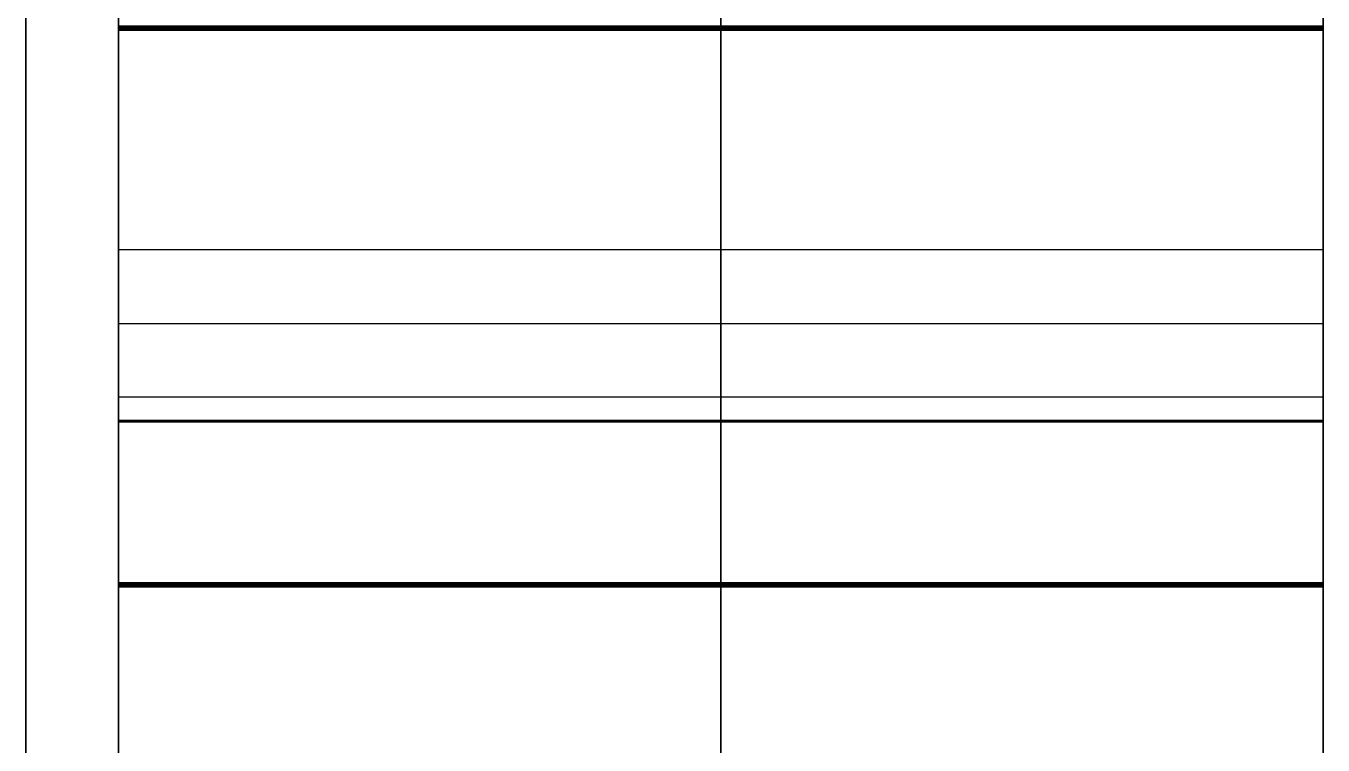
# Model space of a CAD drawing. Header units: millimetres. Extents: x -85 to 1059, y -155 to 155.
# Drawn here: x 1000 to 1007, y -42.55 to -38.67 of the extents above; entities that cross this region are included whole.
import ezdxf

# ---------------------------------------------------------------- set-up
doc = ezdxf.new("R2010")
doc.units = ezdxf.units.MM
doc.header["$MEASUREMENT"] = 0
doc.layers.add('Default', color=7, linetype='Continuous', true_color=0x000000)

msp = doc.modelspace()

# ---------------------------------------------------------------- linework, layer by layer
at = {"layer": 'Default'}
for points, knots in [([(1000, 0, -154), (1000, -154, -154), (1000, -154), (1000, -154, 154), (1000, 0, 154), (1000, 154, 154), (1000, 154), (1000, 154, -154), (1000, 0, -154)], [0, 0, 0, 241.902634, 241.902634, 483.805269, 483.805269, 725.707903, 725.707903, 967.610537, 967.610537, 967.610537]), ([(1000, 0, -150), (1000, -150, -150), (1000, -150), (1000, -150, 150), (1000, 0, 150), (1000, 150, 150), (1000, 150), (1000, 150, -150), (1000, 0, -150)], [0, 0, 0, 235.619449, 235.619449, 471.238898, 471.238898, 706.858347, 706.858347, 942.477796, 942.477796, 942.477796])]:
    msp.add_rational_spline(points, [1, 0.707106781187, 1, 0.707106781187, 1, 0.707106781187, 1, 0.707106781187, 1], degree=2, knots=knots, dxfattribs=at)
for points, degree, knots in [([(1000.5, 0.0018, 150.0005), (1000.5, 82.8446, 150.0005), (1000.5, 150.0018, 82.8432), (1000.5, 150.0018, 0.0004), (1000.5, 150.0018, -82.8427), (1000.5, 82.8446, -150), (1000.5, 0.0018, -150), (1000.5, -82.8411, -150), (1000.5, -149.9983, -82.8427), (1000.5, -149.9983, 0.0004), (1000.5, -149.9983, 82.8432), (1000.5, -82.8411, 150.0005), (1000.5, 0.0018, 150.0005)], 3, [-5, -5, -5, -5, -4, -4, -4, -3, -3, -3, -2, -2, -2, -1, -1, -1, -1]), ([(1000.5, 0.3488, 139.7504), (1000.5, -76.9709, 139.7504), (1000.5, -139.6511, 77.0702), (1000.5, -139.6511, -0.2498), (1000.5, -139.6511, -77.5699), (1000.5, -76.9709, -140.2497), (1000.5, 0.3488, -140.2497), (1000.5, 77.6689, -140.2497), (1000.5, 140.349, -77.5699), (1000.5, 140.349, -0.2498), (1000.5, 140.349, 77.0702), (1000.5, 77.6689, 139.7504), (1000.5, 0.3488, 139.7504)], 3, [20636, 20636, 20636, 20636, 20637, 20637, 20637, 20638, 20638, 20638, 20639, 20639, 20639, 20640, 20640, 20640, 20640]), ([(1007, 0.3488, 139.7504), (1007, -76.9709, 139.7504), (1007, -139.6511, 77.0702), (1007, -139.6511, -0.2498), (1007, -139.6511, -77.5699), (1007, -76.9709, -140.2497), (1007, 0.3488, -140.2497), (1007, 77.6689, -140.2497), (1007, 140.349, -77.5699), (1007, 140.349, -0.2498), (1007, 140.349, 77.0702), (1007, 77.6689, 139.7504), (1007, 0.3488, 139.7504)], 3, [20636, 20636, 20636, 20636, 20637, 20637, 20637, 20638, 20638, 20638, 20639, 20639, 20639, 20640, 20640, 20640, 20640]), ([(1000.5, 0.0018, 140.0004), (1000.5, -77.318, 140.0004), (1000.5, -139.9981, 77.3202), (1000.5, -139.9981, 0.0002), (1000.5, -139.9981, -77.3199), (1000.5, -77.318, -139.9997), (1000.5, 0.0018, -139.9997), (1000.5, 77.3215, -139.9997), (1000.5, 140.002, -77.3199), (1000.5, 140.002, 0.0002), (1000.5, 140.002, 77.3202), (1000.5, 77.3215, 140.0004), (1000.5, 0.0018, 140.0004)], 3, [-1, -1, -1, -1, 0, 0, 0, 1, 1, 1, 2, 2, 2, 3, 3, 3, 3]), ([(1003.75, 0.0018, 140.0004), (1003.75, -77.318, 140.0004), (1003.75, -139.9981, 77.3202), (1003.75, -139.9981, 0.0002), (1003.75, -139.9981, -77.3199), (1003.75, -77.318, -139.9997), (1003.75, 0.0018, -139.9997), (1003.75, 77.3215, -139.9997), (1003.75, 140.002, -77.3199), (1003.75, 140.002, 0.0002), (1003.75, 140.002, 77.3202), (1003.75, 77.3215, 140.0004), (1003.75, 0.0018, 140.0004)], 3, [-1, -1, -1, -1, 0, 0, 0, 1, 1, 1, 2, 2, 2, 3, 3, 3, 3]), ([(1007, 0.0018, 140.0004), (1007, -77.318, 140.0004), (1007, -139.9981, 77.3202), (1007, -139.9981, 0.0002), (1007, -139.9981, -77.3199), (1007, -77.318, -139.9997), (1007, 0.0018, -139.9997), (1007, 77.3215, -139.9997), (1007, 140.002, -77.3199), (1007, 140.002, 0.0002), (1007, 140.002, 77.3202), (1007, 77.3215, 140.0004), (1007, 0.0018, 140.0004)], 3, [-1, -1, -1, -1, 0, 0, 0, 1, 1, 1, 2, 2, 2, 3, 3, 3, 3]), ([(1007, 124.0322, 15.6482), (1007, 116.3332, 77.2989), (1007, 63.7379, 125.0004), (1007, 0.0019, 125.0004), (1007, -17.5054, 125.0004), (1007, -34.1724, 121.4011), (1007, -49.2988, 114.9022)], 3, [595.378082, 595.378082, 595.378082, 595.378082, 596.378082, 596.378082, 596.378082, 597.378082, 597.378082, 597.378082, 597.378082]), ([(1007, -49.627, -114.76), (1007, -34.4135, -121.3481), (1007, -17.6322, -124.9994), (1007, 0.0018, -124.9994), (1007, 63.676, -124.9994), (1007, 116.2304, -77.3892), (1007, 124.0095, -15.8252)], 3, [1200.555169, 1200.555169, 1200.555169, 1200.555169, 1201.555169, 1201.555169, 1201.555169, 1202.555169, 1202.555169, 1202.555169, 1202.555169]), ([(1000.5, -38.6864, -148.1531), (1000.5, -38.6881, -148.1554), (1000.5, -38.6899, -148.1577), (1000.5, -38.6917, -148.16), (1000.5, -38.6934, -148.1623)], 2, [11232, 11232, 11232, 11233, 11233, 11234, 11234, 11234]), ([(1000.5, -38.6934, -148.1623), (1000.5, -38.7153, -148.1967), (1000.5, -38.7372, -148.2311), (1000.5, -38.7629, -148.2715), (1000.5, -38.7887, -148.3119), (1000.5, -38.815, -148.3524), (1000.5, -38.8413, -148.393), (1000.5, -38.8675, -148.4338), (1000.5, -38.8938, -148.4745), (1000.5, -38.9204, -148.5154), (1000.5, -38.9471, -148.5563), (1000.5, -38.9739, -148.5974), (1000.5, -39.0007, -148.6385), (1000.5, -39.0279, -148.6798), (1000.5, -39.055, -148.7211), (1000.5, -39.0826, -148.7627), (1000.5, -39.1101, -148.8043), (1000.5, -39.1376, -148.8461), (1000.5, -39.1651, -148.888), (1000.5, -39.193, -148.9298), (1000.5, -39.2208, -148.9716), (1000.5, -39.2489, -149.0139), (1000.5, -39.2769, -149.0562), (1000.5, -39.3053, -149.0984), (1000.5, -39.3337, -149.1405), (1000.5, -39.3625, -149.1831), (1000.5, -39.3912, -149.2256), (1000.5, -39.4202, -149.2682), (1000.5, -39.4491, -149.3109), (1000.5, -39.4782, -149.3538), (1000.5, -39.5073, -149.3967), (1000.5, -39.5368, -149.44), (1000.5, -39.5662, -149.4834), (1000.5, -39.5958, -149.5267), (1000.5, -39.6255, -149.5699), (1000.5, -39.6553, -149.6133), (1000.5, -39.6851, -149.6567), (1000.5, -39.7153, -149.7004), (1000.5, -39.7454, -149.7441), (1000.5, -39.7759, -149.7879), (1000.5, -39.8065, -149.8316), (1000.5, -39.8371, -149.8757), (1000.5, -39.8678, -149.9198), (1000.5, -39.8731, -149.9274), (1000.5, -39.8784, -149.935)], 2, [11234, 11234, 11234, 11235, 11235, 11236, 11236, 11237, 11237, 11238, 11238, 11239, 11239, 11240, 11240, 11241, 11241, 11242, 11242, 11243, 11243, 11244, 11244, 11245, 11245, 11246, 11246, 11247, 11247, 11248, 11248, 11249, 11249, 11250, 11250, 11251, 11251, 11252, 11252, 11253, 11253, 11254, 11254, 11255, 11255, 11256, 11256, 11256]), ([(1000.5, -39.8784, 149.4354), (1000.5, -39.8731, 149.4278), (1000.5, -39.8678, 149.4202), (1000.5, -39.8371, 149.3761), (1000.5, -39.8065, 149.332), (1000.5, -39.7759, 149.2881), (1000.5, -39.7454, 149.2442), (1000.5, -39.7153, 149.2005), (1000.5, -39.6851, 149.1567), (1000.5, -39.6553, 149.1133), (1000.5, -39.6255, 149.0699), (1000.5, -39.5958, 149.0267), (1000.5, -39.5662, 148.9835), (1000.5, -39.5368, 148.9405), (1000.5, -39.5073, 148.8974), (1000.5, -39.4782, 148.8544), (1000.5, -39.4491, 148.8113), (1000.5, -39.4202, 148.7687), (1000.5, -39.3912, 148.726), (1000.5, -39.3625, 148.6836), (1000.5, -39.3337, 148.6413), (1000.5, -39.3053, 148.5988), (1000.5, -39.2769, 148.5563), (1000.5, -39.2489, 148.5141), (1000.5, -39.2208, 148.472), (1000.5, -39.193, 148.4302), (1000.5, -39.1651, 148.3884), (1000.5, -39.1376, 148.3466), (1000.5, -39.1101, 148.3047), (1000.5, -39.0826, 148.2631), (1000.5, -39.055, 148.2215), (1000.5, -39.0279, 148.1802), (1000.5, -39.0007, 148.1389), (1000.5, -38.9739, 148.0978), (1000.5, -38.9471, 148.0567), (1000.5, -38.9204, 148.0158), (1000.5, -38.8938, 147.9749), (1000.5, -38.8675, 147.934), (1000.5, -38.8413, 147.8931), (1000.5, -38.815, 147.8527), (1000.5, -38.7887, 147.8123), (1000.5, -38.7629, 147.7719), (1000.5, -38.7372, 147.7315), (1000.5, -38.7153, 147.6971), (1000.5, -38.6934, 147.6627)], 2, [19834, 19834, 19834, 19835, 19835, 19836, 19836, 19837, 19837, 19838, 19838, 19839, 19839, 19840, 19840, 19841, 19841, 19842, 19842, 19843, 19843, 19844, 19844, 19845, 19845, 19846, 19846, 19847, 19847, 19848, 19848, 19849, 19849, 19850, 19850, 19851, 19851, 19852, 19852, 19853, 19853, 19854, 19854, 19855, 19855, 19856, 19856, 19856]), ([(1007, -38.6864, -148.1531), (1007, -38.6881, -148.1554), (1007, -38.6899, -148.1577), (1007, -38.6917, -148.16), (1007, -38.6934, -148.1623)], 2, [11232, 11232, 11232, 11233, 11233, 11234, 11234, 11234]), ([(1007, -38.6934, -148.1623), (1007, -38.7153, -148.1967), (1007, -38.7372, -148.2311), (1007, -38.7629, -148.2715), (1007, -38.7887, -148.3119), (1007, -38.815, -148.3524), (1007, -38.8413, -148.393), (1007, -38.8675, -148.4338), (1007, -38.8938, -148.4745), (1007, -38.9204, -148.5154), (1007, -38.9471, -148.5563), (1007, -38.9739, -148.5974), (1007, -39.0007, -148.6385), (1007, -39.0279, -148.6798), (1007, -39.055, -148.7211), (1007, -39.0826, -148.7627), (1007, -39.1101, -148.8043), (1007, -39.1376, -148.8461), (1007, -39.1651, -148.888), (1007, -39.193, -148.9298), (1007, -39.2208, -148.9716), (1007, -39.2489, -149.0139), (1007, -39.2769, -149.0562), (1007, -39.3053, -149.0984), (1007, -39.3337, -149.1405), (1007, -39.3625, -149.1831), (1007, -39.3912, -149.2256), (1007, -39.4202, -149.2682), (1007, -39.4491, -149.3109), (1007, -39.4782, -149.3538), (1007, -39.5073, -149.3967), (1007, -39.5368, -149.44), (1007, -39.5662, -149.4834), (1007, -39.5958, -149.5267), (1007, -39.6255, -149.5699), (1007, -39.6553, -149.6133), (1007, -39.6851, -149.6567), (1007, -39.7153, -149.7004), (1007, -39.7454, -149.7441), (1007, -39.7759, -149.7879), (1007, -39.8065, -149.8316), (1007, -39.8371, -149.8757), (1007, -39.8678, -149.9198), (1007, -39.8731, -149.9274), (1007, -39.8784, -149.935)], 2, [11234, 11234, 11234, 11235, 11235, 11236, 11236, 11237, 11237, 11238, 11238, 11239, 11239, 11240, 11240, 11241, 11241, 11242, 11242, 11243, 11243, 11244, 11244, 11245, 11245, 11246, 11246, 11247, 11247, 11248, 11248, 11249, 11249, 11250, 11250, 11251, 11251, 11252, 11252, 11253, 11253, 11254, 11254, 11255, 11255, 11256, 11256, 11256]), ([(1007, -39.8784, 149.4354), (1007, -39.8731, 149.4278), (1007, -39.8678, 149.4202), (1007, -39.8371, 149.3761), (1007, -39.8065, 149.332), (1007, -39.7759, 149.2881), (1007, -39.7454, 149.2442), (1007, -39.7153, 149.2005), (1007, -39.6851, 149.1567), (1007, -39.6553, 149.1133), (1007, -39.6255, 149.0699), (1007, -39.5958, 149.0267), (1007, -39.5662, 148.9835), (1007, -39.5368, 148.9405), (1007, -39.5073, 148.8974), (1007, -39.4782, 148.8544), (1007, -39.4491, 148.8113), (1007, -39.4202, 148.7687), (1007, -39.3912, 148.726), (1007, -39.3625, 148.6836), (1007, -39.3337, 148.6413), (1007, -39.3053, 148.5988), (1007, -39.2769, 148.5563), (1007, -39.2489, 148.5141), (1007, -39.2208, 148.472), (1007, -39.193, 148.4302), (1007, -39.1651, 148.3884), (1007, -39.1376, 148.3466), (1007, -39.1101, 148.3047), (1007, -39.0826, 148.2631), (1007, -39.055, 148.2215), (1007, -39.0279, 148.1802), (1007, -39.0007, 148.1389), (1007, -38.9739, 148.0978), (1007, -38.9471, 148.0567), (1007, -38.9204, 148.0158), (1007, -38.8938, 147.9749), (1007, -38.8675, 147.934), (1007, -38.8413, 147.8931), (1007, -38.815, 147.8527), (1007, -38.7887, 147.8123), (1007, -38.7629, 147.7719), (1007, -38.7372, 147.7315), (1007, -38.7153, 147.6971), (1007, -38.6934, 147.6627)], 2, [19834, 19834, 19834, 19835, 19835, 19836, 19836, 19837, 19837, 19838, 19838, 19839, 19839, 19840, 19840, 19841, 19841, 19842, 19842, 19843, 19843, 19844, 19844, 19845, 19845, 19846, 19846, 19847, 19847, 19848, 19848, 19849, 19849, 19850, 19850, 19851, 19851, 19852, 19852, 19853, 19853, 19854, 19854, 19855, 19855, 19856, 19856, 19856]), ([(1000.5, -40.6725, -149.7194), (1000.5, -40.6732, -149.7101), (1000.5, -40.6739, -149.7008), (1000.5, -40.6783, -149.6471), (1000.5, -40.6828, -149.5935), (1000.5, -40.6868, -149.5402), (1000.5, -40.6909, -149.487), (1000.5, -40.6949, -149.4342), (1000.5, -40.699, -149.3815), (1000.5, -40.7027, -149.3289), (1000.5, -40.7064, -149.2764), (1000.5, -40.7101, -149.224), (1000.5, -40.7138, -149.1716), (1000.5, -40.7173, -149.1194), (1000.5, -40.7209, -149.0672), (1000.5, -40.7244, -149.0155), (1000.5, -40.7279, -148.9638), (1000.5, -40.7311, -148.9123), (1000.5, -40.7343, -148.8608), (1000.5, -40.7376, -148.8096), (1000.5, -40.741, -148.7585), (1000.5, -40.7438, -148.7077), (1000.5, -40.7466, -148.6569), (1000.5, -40.7498, -148.6063), (1000.5, -40.753, -148.5556), (1000.5, -40.7556, -148.5055), (1000.5, -40.7582, -148.4554), (1000.5, -40.7611, -148.4052), (1000.5, -40.7639, -148.3549), (1000.5, -40.7665, -148.3053), (1000.5, -40.7692, -148.2558), (1000.5, -40.7715, -148.2064), (1000.5, -40.7738, -148.157), (1000.5, -40.7762, -148.108), (1000.5, -40.7787, -148.0589), (1000.5, -40.781, -148.0101), (1000.5, -40.7833, -147.9612), (1000.5, -40.7854, -147.9129), (1000.5, -40.7875, -147.8645), (1000.5, -40.7895, -147.8162), (1000.5, -40.7914, -147.7679), (1000.5, -40.7933, -147.7201), (1000.5, -40.7953, -147.6723), (1000.5, -40.7969, -147.6315), (1000.5, -40.7985, -147.5908)], 2, [11258, 11258, 11258, 11259, 11259, 11260, 11260, 11261, 11261, 11262, 11262, 11263, 11263, 11264, 11264, 11265, 11265, 11266, 11266, 11267, 11267, 11268, 11268, 11269, 11269, 11270, 11270, 11271, 11271, 11272, 11272, 11273, 11273, 11274, 11274, 11275, 11275, 11276, 11276, 11277, 11277, 11278, 11278, 11279, 11279, 11280, 11280, 11280]), ([(1000.5, -40.7985, 147.0912), (1000.5, -40.7969, 147.1318), (1000.5, -40.7953, 147.1723), (1000.5, -40.7933, 147.2203), (1000.5, -40.7914, 147.2683), (1000.5, -40.7895, 147.3164), (1000.5, -40.7875, 147.3646), (1000.5, -40.7854, 147.4131), (1000.5, -40.7833, 147.4616), (1000.5, -40.781, 147.5105), (1000.5, -40.7787, 147.5593), (1000.5, -40.7762, 147.6082), (1000.5, -40.7738, 147.657), (1000.5, -40.7715, 147.7066), (1000.5, -40.7692, 147.7562), (1000.5, -40.7665, 147.8059), (1000.5, -40.7639, 147.8557), (1000.5, -40.7611, 147.9056), (1000.5, -40.7582, 147.9555), (1000.5, -40.7556, 148.0058), (1000.5, -40.753, 148.056), (1000.5, -40.7498, 148.1065), (1000.5, -40.7466, 148.1569), (1000.5, -40.7438, 148.2079), (1000.5, -40.741, 148.2589), (1000.5, -40.7376, 148.3102), (1000.5, -40.7343, 148.3615), (1000.5, -40.7311, 148.4129), (1000.5, -40.7279, 148.4642), (1000.5, -40.7244, 148.5159), (1000.5, -40.7209, 148.5676), (1000.5, -40.7173, 148.6196), (1000.5, -40.7138, 148.6716), (1000.5, -40.7101, 148.7238), (1000.5, -40.7064, 148.7761), (1000.5, -40.7027, 148.8288), (1000.5, -40.699, 148.8815), (1000.5, -40.6949, 148.9346), (1000.5, -40.6909, 148.9877), (1000.5, -40.6868, 149.0408), (1000.5, -40.6828, 149.0939), (1000.5, -40.6783, 149.1474), (1000.5, -40.6739, 149.2008), (1000.5, -40.6732, 149.2102), (1000.5, -40.6725, 149.2195)], 2, [19810, 19810, 19810, 19811, 19811, 19812, 19812, 19813, 19813, 19814, 19814, 19815, 19815, 19816, 19816, 19817, 19817, 19818, 19818, 19819, 19819, 19820, 19820, 19821, 19821, 19822, 19822, 19823, 19823, 19824, 19824, 19825, 19825, 19826, 19826, 19827, 19827, 19828, 19828, 19829, 19829, 19830, 19830, 19831, 19831, 19832, 19832, 19832]), ([(1007, -40.6725, -149.7194), (1007, -40.6732, -149.7101), (1007, -40.6739, -149.7008), (1007, -40.6783, -149.6471), (1007, -40.6828, -149.5935), (1007, -40.6868, -149.5402), (1007, -40.6909, -149.487), (1007, -40.6949, -149.4342), (1007, -40.699, -149.3815), (1007, -40.7027, -149.3289), (1007, -40.7064, -149.2764), (1007, -40.7101, -149.224), (1007, -40.7138, -149.1716), (1007, -40.7173, -149.1194), (1007, -40.7209, -149.0672), (1007, -40.7244, -149.0155), (1007, -40.7279, -148.9638), (1007, -40.7311, -148.9123), (1007, -40.7343, -148.8608), (1007, -40.7376, -148.8096), (1007, -40.741, -148.7585), (1007, -40.7438, -148.7077), (1007, -40.7466, -148.6569), (1007, -40.7498, -148.6063), (1007, -40.753, -148.5556), (1007, -40.7556, -148.5055), (1007, -40.7582, -148.4554), (1007, -40.7611, -148.4052), (1007, -40.7639, -148.3549), (1007, -40.7665, -148.3053), (1007, -40.7692, -148.2558), (1007, -40.7715, -148.2064), (1007, -40.7738, -148.157), (1007, -40.7762, -148.108), (1007, -40.7787, -148.0589), (1007, -40.781, -148.0101), (1007, -40.7833, -147.9612), (1007, -40.7854, -147.9129), (1007, -40.7875, -147.8645), (1007, -40.7895, -147.8162), (1007, -40.7914, -147.7679), (1007, -40.7933, -147.7201), (1007, -40.7953, -147.6723), (1007, -40.7969, -147.6315), (1007, -40.7985, -147.5908)], 2, [11258, 11258, 11258, 11259, 11259, 11260, 11260, 11261, 11261, 11262, 11262, 11263, 11263, 11264, 11264, 11265, 11265, 11266, 11266, 11267, 11267, 11268, 11268, 11269, 11269, 11270, 11270, 11271, 11271, 11272, 11272, 11273, 11273, 11274, 11274, 11275, 11275, 11276, 11276, 11277, 11277, 11278, 11278, 11279, 11279, 11280, 11280, 11280]), ([(1007, -40.7985, 147.0912), (1007, -40.7969, 147.1318), (1007, -40.7953, 147.1723), (1007, -40.7933, 147.2203), (1007, -40.7914, 147.2683), (1007, -40.7895, 147.3164), (1007, -40.7875, 147.3646), (1007, -40.7854, 147.4131), (1007, -40.7833, 147.4616), (1007, -40.781, 147.5105), (1007, -40.7787, 147.5593), (1007, -40.7762, 147.6082), (1007, -40.7738, 147.657), (1007, -40.7715, 147.7066), (1007, -40.7692, 147.7562), (1007, -40.7665, 147.8059), (1007, -40.7639, 147.8557), (1007, -40.7611, 147.9056), (1007, -40.7582, 147.9555), (1007, -40.7556, 148.0058), (1007, -40.753, 148.056), (1007, -40.7498, 148.1065), (1007, -40.7466, 148.1569), (1007, -40.7438, 148.2079), (1007, -40.741, 148.2589), (1007, -40.7376, 148.3102), (1007, -40.7343, 148.3615), (1007, -40.7311, 148.4129), (1007, -40.7279, 148.4642), (1007, -40.7244, 148.5159), (1007, -40.7209, 148.5676), (1007, -40.7173, 148.6196), (1007, -40.7138, 148.6716), (1007, -40.7101, 148.7238), (1007, -40.7064, 148.7761), (1007, -40.7027, 148.8288), (1007, -40.699, 148.8815), (1007, -40.6949, 148.9346), (1007, -40.6909, 148.9877), (1007, -40.6868, 149.0408), (1007, -40.6828, 149.0939), (1007, -40.6783, 149.1474), (1007, -40.6739, 149.2008), (1007, -40.6732, 149.2102), (1007, -40.6725, 149.2195)], 2, [19810, 19810, 19810, 19811, 19811, 19812, 19812, 19813, 19813, 19814, 19814, 19815, 19815, 19816, 19816, 19817, 19817, 19818, 19818, 19819, 19819, 19820, 19820, 19821, 19821, 19822, 19822, 19823, 19823, 19824, 19824, 19825, 19825, 19826, 19826, 19827, 19827, 19828, 19828, 19829, 19829, 19830, 19830, 19831, 19831, 19832, 19832, 19832]), ([(1000.5, -40.8002, 147.075), (1000.5, -40.7999, 147.0774), (1000.5, -40.7995, 147.0799), (1000.5, -40.7992, 147.0825), (1000.5, -40.7988, 147.0852)], 2, [19807, 19807, 19807, 19808, 19808, 19809, 19809, 19809]), ([(1000.5, -40.8002, -147.5742), (1000.5, -40.8008, -147.5723), (1000.5, -40.8013, -147.5703), (1000.5, -40.8018, -147.5684), (1000.5, -40.8023, -147.5664)], 2, [11283, 11283, 11283, 11284, 11284, 11285, 11285, 11285]), ([(1000.5, -40.8087, 147.0584), (1000.5, -40.8078, 147.0591), (1000.5, -40.8069, 147.0598), (1000.5, -40.806, 147.0605), (1000.5, -40.8052, 147.0612)], 2, [19801, 19801, 19801, 19802, 19802, 19803, 19803, 19803]), ([(1000.5, -40.8087, -147.5583), (1000.5, -40.9507, -147.5185), (1000.5, -41.0927, -147.4786), (1000.5, -41.2428, -147.4363), (1000.5, -41.3929, -147.3939), (1000.5, -41.5345, -147.3534), (1000.5, -41.6762, -147.3128)], 2, [11289, 11289, 11289, 11290, 11290, 11291, 11291, 11292, 11292, 11292]), ([(1000.5, -41.6762, 146.8132), (1000.5, -41.5345, 146.8536), (1000.5, -41.3929, 146.894), (1000.5, -41.2428, 146.9365), (1000.5, -41.0927, 146.979), (1000.5, -40.9507, 147.0187), (1000.5, -40.8087, 147.0584)], 2, [19798, 19798, 19798, 19799, 19799, 19800, 19800, 19801, 19801, 19801]), ([(1007, -40.8002, 147.075), (1007, -40.7999, 147.0774), (1007, -40.7995, 147.0799), (1007, -40.7992, 147.0825), (1007, -40.7988, 147.0852)], 2, [19807, 19807, 19807, 19808, 19808, 19809, 19809, 19809]), ([(1007, -40.8002, -147.5742), (1007, -40.8008, -147.5723), (1007, -40.8013, -147.5703), (1007, -40.8018, -147.5684), (1007, -40.8023, -147.5664)], 2, [11283, 11283, 11283, 11284, 11284, 11285, 11285, 11285]), ([(1007, -40.8087, 147.0584), (1007, -40.8078, 147.0591), (1007, -40.8069, 147.0598), (1007, -40.806, 147.0605), (1007, -40.8052, 147.0612)], 2, [19801, 19801, 19801, 19802, 19802, 19803, 19803, 19803]), ([(1007, -40.8087, -147.5583), (1007, -40.9507, -147.5185), (1007, -41.0927, -147.4786), (1007, -41.2428, -147.4363), (1007, -41.3929, -147.3939), (1007, -41.5345, -147.3534), (1007, -41.6762, -147.3128)], 2, [11289, 11289, 11289, 11290, 11290, 11291, 11291, 11292, 11292, 11292]), ([(1007, -41.6762, 146.8132), (1007, -41.5345, 146.8536), (1007, -41.3929, 146.894), (1007, -41.2428, 146.9365), (1007, -41.0927, 146.979), (1007, -40.9507, 147.0187), (1007, -40.8087, 147.0584)], 2, [19798, 19798, 19798, 19799, 19799, 19800, 19800, 19801, 19801, 19801]), ([(1000.5, -41.6956, 146.8263), (1000.5, -41.694, 146.8245), (1000.5, -41.6924, 146.8227), (1000.5, -41.6908, 146.821), (1000.5, -41.6892, 146.8192)], 2, [19791, 19791, 19791, 19792, 19792, 19793, 19793, 19793]), ([(1000.5, -41.6991, -147.3304), (1000.5, -41.7233, -147.3668), (1000.5, -41.7474, -147.4031), (1000.5, -41.7742, -147.443), (1000.5, -41.8011, -147.4828), (1000.5, -41.828, -147.5227), (1000.5, -41.855, -147.5626), (1000.5, -41.8822, -147.603), (1000.5, -41.9094, -147.6434), (1000.5, -41.9367, -147.6836), (1000.5, -41.964, -147.7238), (1000.5, -41.9919, -147.7645), (1000.5, -42.0198, -147.8053), (1000.5, -42.0476, -147.8458), (1000.5, -42.0755, -147.8864), (1000.5, -42.1037, -147.9275), (1000.5, -42.132, -147.9686), (1000.5, -42.1604, -148.0097), (1000.5, -42.1888, -148.0508), (1000.5, -42.2175, -148.0921), (1000.5, -42.2463, -148.1334), (1000.5, -42.2752, -148.1752), (1000.5, -42.3041, -148.217), (1000.5, -42.3334, -148.2586), (1000.5, -42.3627, -148.3002), (1000.5, -42.3921, -148.342), (1000.5, -42.4216, -148.3838), (1000.5, -42.4514, -148.4262), (1000.5, -42.4812, -148.4685), (1000.5, -42.5112, -148.5107), (1000.5, -42.5412, -148.5528), (1000.5, -42.5715, -148.5953), (1000.5, -42.6019, -148.6378), (1000.5, -42.6324, -148.6805), (1000.5, -42.6629, -148.7232), (1000.5, -42.6938, -148.7659), (1000.5, -42.7246, -148.8086), (1000.5, -42.7557, -148.8518), (1000.5, -42.7867, -148.895), (1000.5, -42.8179, -148.9382), (1000.5, -42.8492, -148.9814), (1000.5, -42.8809, -149.0248), (1000.5, -42.9127, -149.0682), (1000.5, -42.918, -149.0756), (1000.5, -42.9232, -149.083)], 2, [11300, 11300, 11300, 11301.045455, 11301.045455, 11302.090909, 11302.090909, 11303.136364, 11303.136364, 11304.181818, 11304.181818, 11305.227273, 11305.227273, 11306.272727, 11306.272727, 11307.318182, 11307.318182, 11308.363636, 11308.363636, 11309.409091, 11309.409091, 11310.454545, 11310.454545, 11311.5, 11311.5, 11312.545455, 11312.545455, 11313.590909, 11313.590909, 11314.636364, 11314.636364, 11315.681818, 11315.681818, 11316.727273, 11316.727273, 11317.772727, 11317.772727, 11318.818182, 11318.818182, 11319.863636, 11319.863636, 11320.909091, 11320.909091, 11321.954545, 11321.954545, 11323, 11323, 11323]), ([(1000.5, -42.9232, 148.5831), (1000.5, -42.918, 148.5759), (1000.5, -42.9127, 148.5686), (1000.5, -42.8809, 148.5252), (1000.5, -42.8492, 148.4818), (1000.5, -42.8179, 148.4385), (1000.5, -42.7867, 148.3951), (1000.5, -42.7557, 148.352), (1000.5, -42.7246, 148.309), (1000.5, -42.6938, 148.2663), (1000.5, -42.6629, 148.2236), (1000.5, -42.6324, 148.1809), (1000.5, -42.6019, 148.1382), (1000.5, -42.5715, 148.0959), (1000.5, -42.5412, 148.0536), (1000.5, -42.5112, 148.0111), (1000.5, -42.4812, 147.9686), (1000.5, -42.4514, 147.9266), (1000.5, -42.4216, 147.8846), (1000.5, -42.3921, 147.8426), (1000.5, -42.3627, 147.8006), (1000.5, -42.3334, 147.7588), (1000.5, -42.3041, 147.717), (1000.5, -42.2752, 147.6754), (1000.5, -42.2463, 147.6338), (1000.5, -42.2175, 147.5925), (1000.5, -42.1888, 147.5512), (1000.5, -42.1604, 147.5101), (1000.5, -42.132, 147.469), (1000.5, -42.1037, 147.4281), (1000.5, -42.0755, 147.3872), (1000.5, -42.0476, 147.3463), (1000.5, -42.0198, 147.3053), (1000.5, -41.9919, 147.2648), (1000.5, -41.964, 147.2242), (1000.5, -41.9367, 147.1836), (1000.5, -41.9094, 147.1431), (1000.5, -41.8822, 147.1032), (1000.5, -41.855, 147.0633), (1000.5, -41.828, 147.0231), (1000.5, -41.8011, 146.9829), (1000.5, -41.7742, 146.9432), (1000.5, -41.7474, 146.9035), (1000.5, -41.7233, 146.8672), (1000.5, -41.6991, 146.8308)], 2, [19767, 19767, 19767, 19768.045455, 19768.045455, 19769.090909, 19769.090909, 19770.136364, 19770.136364, 19771.181818, 19771.181818, 19772.227273, 19772.227273, 19773.272727, 19773.272727, 19774.318182, 19774.318182, 19775.363636, 19775.363636, 19776.409091, 19776.409091, 19777.454545, 19777.454545, 19778.5, 19778.5, 19779.545455, 19779.545455, 19780.590909, 19780.590909, 19781.636364, 19781.636364, 19782.681818, 19782.681818, 19783.727273, 19783.727273, 19784.772727, 19784.772727, 19785.818182, 19785.818182, 19786.863636, 19786.863636, 19787.909091, 19787.909091, 19788.954545, 19788.954545, 19790, 19790, 19790]), ([(1007, -41.6956, 146.8263), (1007, -41.694, 146.8245), (1007, -41.6924, 146.8227), (1007, -41.6908, 146.821), (1007, -41.6892, 146.8192)], 2, [19791, 19791, 19791, 19792, 19792, 19793, 19793, 19793]), ([(1007, -41.6991, -147.3304), (1007, -41.7233, -147.3668), (1007, -41.7474, -147.4031), (1007, -41.7742, -147.443), (1007, -41.8011, -147.4828), (1007, -41.828, -147.5227), (1007, -41.855, -147.5626), (1007, -41.8822, -147.603), (1007, -41.9094, -147.6434), (1007, -41.9367, -147.6836), (1007, -41.964, -147.7238), (1007, -41.9919, -147.7645), (1007, -42.0198, -147.8053), (1007, -42.0476, -147.8458), (1007, -42.0755, -147.8864), (1007, -42.1037, -147.9275), (1007, -42.132, -147.9686), (1007, -42.1604, -148.0097), (1007, -42.1888, -148.0508), (1007, -42.2175, -148.0921), (1007, -42.2463, -148.1334), (1007, -42.2752, -148.1752), (1007, -42.3041, -148.217), (1007, -42.3334, -148.2586), (1007, -42.3627, -148.3002), (1007, -42.3921, -148.342), (1007, -42.4216, -148.3838), (1007, -42.4514, -148.4262), (1007, -42.4812, -148.4685), (1007, -42.5112, -148.5107), (1007, -42.5412, -148.5528), (1007, -42.5715, -148.5953), (1007, -42.6019, -148.6378), (1007, -42.6324, -148.6805), (1007, -42.6629, -148.7232), (1007, -42.6938, -148.7659), (1007, -42.7246, -148.8086), (1007, -42.7557, -148.8518), (1007, -42.7867, -148.895), (1007, -42.8179, -148.9382), (1007, -42.8492, -148.9814), (1007, -42.8809, -149.0248), (1007, -42.9127, -149.0682), (1007, -42.918, -149.0756), (1007, -42.9232, -149.083)], 2, [11300, 11300, 11300, 11301.045455, 11301.045455, 11302.090909, 11302.090909, 11303.136364, 11303.136364, 11304.181818, 11304.181818, 11305.227273, 11305.227273, 11306.272727, 11306.272727, 11307.318182, 11307.318182, 11308.363636, 11308.363636, 11309.409091, 11309.409091, 11310.454545, 11310.454545, 11311.5, 11311.5, 11312.545455, 11312.545455, 11313.590909, 11313.590909, 11314.636364, 11314.636364, 11315.681818, 11315.681818, 11316.727273, 11316.727273, 11317.772727, 11317.772727, 11318.818182, 11318.818182, 11319.863636, 11319.863636, 11320.909091, 11320.909091, 11321.954545, 11321.954545, 11323, 11323, 11323]), ([(1007, -42.9232, 148.5831), (1007, -42.918, 148.5759), (1007, -42.9127, 148.5686), (1007, -42.8809, 148.5252), (1007, -42.8492, 148.4818), (1007, -42.8179, 148.4385), (1007, -42.7867, 148.3951), (1007, -42.7557, 148.352), (1007, -42.7246, 148.309), (1007, -42.6938, 148.2663), (1007, -42.6629, 148.2236), (1007, -42.6324, 148.1809), (1007, -42.6019, 148.1382), (1007, -42.5715, 148.0959), (1007, -42.5412, 148.0536), (1007, -42.5112, 148.0111), (1007, -42.4812, 147.9686), (1007, -42.4514, 147.9266), (1007, -42.4216, 147.8846), (1007, -42.3921, 147.8426), (1007, -42.3627, 147.8006), (1007, -42.3334, 147.7588), (1007, -42.3041, 147.717), (1007, -42.2752, 147.6754), (1007, -42.2463, 147.6338), (1007, -42.2175, 147.5925), (1007, -42.1888, 147.5512), (1007, -42.1604, 147.5101), (1007, -42.132, 147.469), (1007, -42.1037, 147.4281), (1007, -42.0755, 147.3872), (1007, -42.0476, 147.3463), (1007, -42.0198, 147.3053), (1007, -41.9919, 147.2648), (1007, -41.964, 147.2242), (1007, -41.9367, 147.1836), (1007, -41.9094, 147.1431), (1007, -41.8822, 147.1032), (1007, -41.855, 147.0633), (1007, -41.828, 147.0231), (1007, -41.8011, 146.9829), (1007, -41.7742, 146.9432), (1007, -41.7474, 146.9035), (1007, -41.7233, 146.8672), (1007, -41.6991, 146.8308)], 2, [19767, 19767, 19767, 19768.045455, 19768.045455, 19769.090909, 19769.090909, 19770.136364, 19770.136364, 19771.181818, 19771.181818, 19772.227273, 19772.227273, 19773.272727, 19773.272727, 19774.318182, 19774.318182, 19775.363636, 19775.363636, 19776.409091, 19776.409091, 19777.454545, 19777.454545, 19778.5, 19778.5, 19779.545455, 19779.545455, 19780.590909, 19780.590909, 19781.636364, 19781.636364, 19782.681818, 19782.681818, 19783.727273, 19783.727273, 19784.772727, 19784.772727, 19785.818182, 19785.818182, 19786.863636, 19786.863636, 19787.909091, 19787.909091, 19788.954545, 19788.954545, 19790, 19790, 19790])]:
    msp.add_open_spline(points, degree=degree, knots=knots, dxfattribs=at)
for points, degree in [([(1007, -49.8544, 114.6626), (1007, -32.5552, 84.6998), (1007, -15.2561, 54.737), (1007, 2.0431, 24.7742)], 3), ([(1007, 1.9703, -24.9234), (1007, -15.2051, -54.6721), (1007, -32.3804, -84.4208), (1007, -49.5558, -114.1694)], 3), ([(1007, -75.4122, -98.9819), (1007, -58.0687, -68.9419), (1007, -40.7252, -38.9018), (1007, -23.3817, -8.8617)], 3), ([(1007, -23.387, 8.8471), (1007, -40.8234, 39.0478), (1007, -58.2597, 69.2485), (1007, -75.6961, 99.4492)], 3), ([(1000.5, -38.668, -148.1397), (1000.5, -38.6691, -148.1397), (1000.5, -38.6702, -148.1397)], 2), ([(1000.5, -38.6702, 147.6401), (1000.5, -38.6691, 147.6401), (1000.5, -38.668, 147.6401)], 2), ([(1007, -38.6702, -148.1397), (1003.75, -38.6702, -148.1397), (1000.5, -38.6702, -148.1397)], 2), ([(1000.5, -38.6702, -148.1397), (1000.5, -38.6712, -148.1401), (1000.5, -38.6723, -148.1404)], 2), ([(1007, -38.6702, 147.6401), (1003.75, -38.6702, 147.6401), (1000.5, -38.6702, 147.6401)], 2), ([(1000.5, -38.6723, 147.6408), (1000.5, -38.6712, 147.6405), (1000.5, -38.6702, 147.6401)], 2), ([(1007, -38.6723, -148.1404), (1003.75, -38.6723, -148.1404), (1000.5, -38.6723, -148.1404)], 2), ([(1000.5, -38.6723, -148.1404), (1000.5, -38.6735, -148.1411), (1000.5, -38.6747, -148.1418)], 2), ([(1007, -38.6723, 147.6408), (1003.75, -38.6723, 147.6408), (1000.5, -38.6723, 147.6408)], 2), ([(1000.5, -38.6747, 147.6422), (1000.5, -38.6735, 147.6415), (1000.5, -38.6723, 147.6408)], 2), ([(1007, -38.6747, -148.1418), (1003.75, -38.6747, -148.1418), (1000.5, -38.6747, -148.1418)], 2), ([(1000.5, -38.6747, -148.1418), (1000.5, -38.6762, -148.1427), (1000.5, -38.6776, -148.1436)], 2), ([(1007, -38.6747, 147.6422), (1003.75, -38.6747, 147.6422), (1000.5, -38.6747, 147.6422)], 2), ([(1000.5, -38.6776, 147.644), (1000.5, -38.6762, 147.6431), (1000.5, -38.6747, 147.6422)], 2), ([(1007, -38.6776, -148.1436), (1003.75, -38.6776, -148.1436), (1000.5, -38.6776, -148.1436)], 2), ([(1000.5, -38.6776, -148.1436), (1000.5, -38.679, -148.145), (1000.5, -38.6804, -148.1464)], 2), ([(1007, -38.6776, 147.644), (1003.75, -38.6776, 147.644), (1000.5, -38.6776, 147.644)], 2), ([(1000.5, -38.6804, 147.6465), (1000.5, -38.679, 147.6452), (1000.5, -38.6776, 147.644)], 2), ([(1007, -38.6804, -148.1464), (1003.75, -38.6804, -148.1464), (1000.5, -38.6804, -148.1464)], 2), ([(1000.5, -38.6804, -148.1464), (1000.5, -38.682, -148.1478), (1000.5, -38.6836, -148.1492)], 2), ([(1007, -38.6804, 147.6465), (1003.75, -38.6804, 147.6465), (1000.5, -38.6804, 147.6465)], 2), ([(1000.5, -38.6836, 147.6496), (1000.5, -38.682, 147.6481), (1000.5, -38.6804, 147.6465)], 2), ([(1007, -38.6836, -148.1492), (1003.75, -38.6836, -148.1492), (1000.5, -38.6836, -148.1492)], 2), ([(1000.5, -38.6836, -148.1492), (1000.5, -38.685, -148.1512), (1000.5, -38.6864, -148.1531)], 2), ([(1007, -38.6836, 147.6496), (1003.75, -38.6836, 147.6496), (1000.5, -38.6836, 147.6496)], 2), ([(1000.5, -38.6864, 147.6535), (1000.5, -38.685, 147.6516), (1000.5, -38.6836, 147.6496)], 2), ([(1007, -38.6864, -148.1531), (1003.75, -38.6864, -148.1531), (1000.5, -38.6864, -148.1531)], 2), ([(1007, -38.6864, 147.6535), (1003.75, -38.6864, 147.6535), (1000.5, -38.6864, 147.6535)], 2), ([(1000.5, -38.6899, 147.6578), (1000.5, -38.6881, 147.6556), (1000.5, -38.6864, 147.6535)], 2), ([(1007, -38.6899, 147.6578), (1003.75, -38.6899, 147.6578), (1000.5, -38.6899, 147.6578)], 2), ([(1000.5, -38.6934, 147.6627), (1000.5, -38.6917, 147.6602), (1000.5, -38.6899, 147.6578)], 2), ([(1007, -38.6934, -148.1623), (1003.75, -38.6934, -148.1623), (1000.5, -38.6934, -148.1623)], 2), ([(1007, -38.6934, 147.6627), (1003.75, -38.6934, 147.6627), (1000.5, -38.6934, 147.6627)], 2), ([(1007, -38.668, -148.1397), (1007, -38.6691, -148.1397), (1007, -38.6702, -148.1397)], 2), ([(1007, -38.6702, 147.6401), (1007, -38.6691, 147.6401), (1007, -38.668, 147.6401)], 2), ([(1007, -38.6702, -148.1397), (1007, -38.6712, -148.1401), (1007, -38.6723, -148.1404)], 2), ([(1007, -38.6723, 147.6408), (1007, -38.6712, 147.6405), (1007, -38.6702, 147.6401)], 2), ([(1007, -38.6723, -148.1404), (1007, -38.6735, -148.1411), (1007, -38.6747, -148.1418)], 2), ([(1007, -38.6747, 147.6422), (1007, -38.6735, 147.6415), (1007, -38.6723, 147.6408)], 2), ([(1007, -38.6747, -148.1418), (1007, -38.6762, -148.1427), (1007, -38.6776, -148.1436)], 2), ([(1007, -38.6776, 147.644), (1007, -38.6762, 147.6431), (1007, -38.6747, 147.6422)], 2), ([(1007, -38.6776, -148.1436), (1007, -38.679, -148.145), (1007, -38.6804, -148.1464)], 2), ([(1007, -38.6804, 147.6465), (1007, -38.679, 147.6452), (1007, -38.6776, 147.644)], 2), ([(1007, -38.6804, -148.1464), (1007, -38.682, -148.1478), (1007, -38.6836, -148.1492)], 2), ([(1007, -38.6836, 147.6496), (1007, -38.682, 147.6481), (1007, -38.6804, 147.6465)], 2), ([(1007, -38.6836, -148.1492), (1007, -38.685, -148.1512), (1007, -38.6864, -148.1531)], 2), ([(1007, -38.6864, 147.6535), (1007, -38.685, 147.6516), (1007, -38.6836, 147.6496)], 2), ([(1007, -38.6899, 147.6578), (1007, -38.6881, 147.6556), (1007, -38.6864, 147.6535)], 2), ([(1007, -38.6934, 147.6627), (1007, -38.6917, 147.6602), (1007, -38.6899, 147.6578)], 2), ([(1007, -39.8784, -149.935), (1003.75, -39.8784, -149.935), (1000.5, -39.8784, -149.935)], 2), ([(1000.5, -39.8784, -149.935), (1000.5, -40.0776, -149.8831), (1000.5, -40.2767, -149.8313)], 2), ([(1007, -39.8784, 149.4354), (1003.75, -39.8784, 149.4354), (1000.5, -39.8784, 149.4354)], 2), ([(1000.5, -40.2767, 149.3317), (1000.5, -40.0776, 149.3835), (1000.5, -39.8784, 149.4354)], 2), ([(1007, -39.8784, -149.935), (1007, -40.0776, -149.8831), (1007, -40.2767, -149.8313)], 2), ([(1007, -40.2767, 149.3317), (1007, -40.0776, 149.3835), (1007, -39.8784, 149.4354)], 2), ([(1007, -40.2767, -149.8313), (1003.75, -40.2767, -149.8313), (1000.5, -40.2767, -149.8313)], 2), ([(1000.5, -40.2767, -149.8313), (1000.5, -40.4746, -149.7754), (1000.5, -40.6725, -149.7194)], 2), ([(1007, -40.2767, 149.3317), (1003.75, -40.2767, 149.3317), (1000.5, -40.2767, 149.3317)], 2), ([(1000.5, -40.6725, 149.2195), (1000.5, -40.4746, 149.2756), (1000.5, -40.2767, 149.3317)], 2), ([(1007, -40.2767, -149.8313), (1007, -40.4746, -149.7754), (1007, -40.6725, -149.7194)], 2), ([(1007, -40.6725, 149.2195), (1007, -40.4746, 149.2756), (1007, -40.2767, 149.3317)], 2), ([(1007, -40.6725, -149.7194), (1003.75, -40.6725, -149.7194), (1000.5, -40.6725, -149.7194)], 2), ([(1007, -40.6725, 149.2195), (1003.75, -40.6725, 149.2195), (1000.5, -40.6725, 149.2195)], 2), ([(1007, -40.7985, -147.5908), (1003.75, -40.7985, -147.5908), (1000.5, -40.7985, -147.5908)], 2), ([(1000.5, -40.7985, -147.5908), (1000.5, -40.7986, -147.5878), (1000.5, -40.7988, -147.5848)], 2), ([(1007, -40.7985, 147.0912), (1003.75, -40.7985, 147.0912), (1000.5, -40.7985, 147.0912)], 2), ([(1000.5, -40.7988, 147.0852), (1000.5, -40.7986, 147.0882), (1000.5, -40.7985, 147.0912)], 2), ([(1007, -40.7988, -147.5848), (1003.75, -40.7988, -147.5848), (1000.5, -40.7988, -147.5848)], 2), ([(1000.5, -40.7988, -147.5848), (1000.5, -40.7992, -147.582), (1000.5, -40.7995, -147.5791)], 2), ([(1007, -40.7988, 147.0852), (1003.75, -40.7988, 147.0852), (1000.5, -40.7988, 147.0852)], 2), ([(1007, -40.7995, -147.5791), (1003.75, -40.7995, -147.5791), (1000.5, -40.7995, -147.5791)], 2), ([(1000.5, -40.7995, -147.5791), (1000.5, -40.7999, -147.5767), (1000.5, -40.8002, -147.5742)], 2), ([(1007, -40.8002, -147.5742), (1003.75, -40.8002, -147.5742), (1000.5, -40.8002, -147.5742)], 2), ([(1007, -40.8002, 147.075), (1003.75, -40.8002, 147.075), (1000.5, -40.8002, 147.075)], 2), ([(1000.5, -40.8013, 147.0704), (1000.5, -40.8008, 147.0727), (1000.5, -40.8002, 147.075)], 2), ([(1007, -40.8013, 147.0704), (1003.75, -40.8013, 147.0704), (1000.5, -40.8013, 147.0704)], 2), ([(1000.5, -40.8023, 147.0669), (1000.5, -40.8018, 147.0686), (1000.5, -40.8013, 147.0704)], 2), ([(1007, -40.8023, -147.5664), (1003.75, -40.8023, -147.5664), (1000.5, -40.8023, -147.5664)], 2), ([(1000.5, -40.8023, -147.5664), (1000.5, -40.8029, -147.565), (1000.5, -40.8034, -147.5636)], 2), ([(1007, -40.8023, 147.0669), (1003.75, -40.8023, 147.0669), (1000.5, -40.8023, 147.0669)], 2), ([(1000.5, -40.8034, 147.064), (1000.5, -40.8029, 147.0654), (1000.5, -40.8023, 147.0669)], 2), ([(1007, -40.8034, -147.5636), (1003.75, -40.8034, -147.5636), (1000.5, -40.8034, -147.5636)], 2), ([(1000.5, -40.8034, -147.5636), (1000.5, -40.8043, -147.5624), (1000.5, -40.8052, -147.5612)], 2), ([(1007, -40.8034, 147.064), (1003.75, -40.8034, 147.064), (1000.5, -40.8034, 147.064)], 2), ([(1000.5, -40.8052, 147.0612), (1000.5, -40.8043, 147.0626), (1000.5, -40.8034, 147.064)], 2), ([(1007, -40.8052, -147.5612), (1003.75, -40.8052, -147.5612), (1000.5, -40.8052, -147.5612)], 2), ([(1000.5, -40.8052, -147.5612), (1000.5, -40.806, -147.5601), (1000.5, -40.8069, -147.559)], 2), ([(1007, -40.8052, 147.0612), (1003.75, -40.8052, 147.0612), (1000.5, -40.8052, 147.0612)], 2), ([(1007, -40.8069, -147.559), (1003.75, -40.8069, -147.559), (1000.5, -40.8069, -147.559)], 2), ([(1000.5, -40.8069, -147.559), (1000.5, -40.8078, -147.5587), (1000.5, -40.8087, -147.5583)], 2), ([(1007, -40.8087, -147.5583), (1003.75, -40.8087, -147.5583), (1000.5, -40.8087, -147.5583)], 2), ([(1007, -40.8087, 147.0584), (1003.75, -40.8087, 147.0584), (1000.5, -40.8087, 147.0584)], 2), ([(1007, -40.7985, -147.5908), (1007, -40.7986, -147.5878), (1007, -40.7988, -147.5848)], 2), ([(1007, -40.7988, 147.0852), (1007, -40.7986, 147.0882), (1007, -40.7985, 147.0912)], 2), ([(1007, -40.7988, -147.5848), (1007, -40.7992, -147.582), (1007, -40.7995, -147.5791)], 2), ([(1007, -40.7995, -147.5791), (1007, -40.7999, -147.5767), (1007, -40.8002, -147.5742)], 2), ([(1007, -40.8013, 147.0704), (1007, -40.8008, 147.0727), (1007, -40.8002, 147.075)], 2), ([(1007, -40.8023, 147.0669), (1007, -40.8018, 147.0686), (1007, -40.8013, 147.0704)], 2), ([(1007, -40.8023, -147.5664), (1007, -40.8029, -147.565), (1007, -40.8034, -147.5636)], 2), ([(1007, -40.8034, 147.064), (1007, -40.8029, 147.0654), (1007, -40.8023, 147.0669)], 2), ([(1007, -40.8034, -147.5636), (1007, -40.8043, -147.5624), (1007, -40.8052, -147.5612)], 2), ([(1007, -40.8052, 147.0612), (1007, -40.8043, 147.0626), (1007, -40.8034, 147.064)], 2), ([(1007, -40.8052, -147.5612), (1007, -40.806, -147.5601), (1007, -40.8069, -147.559)], 2), ([(1007, -40.8069, -147.559), (1007, -40.8078, -147.5587), (1007, -40.8087, -147.5583)], 2), ([(1007, -41.6762, -147.3128), (1003.75, -41.6762, -147.3128), (1000.5, -41.6762, -147.3128)], 2), ([(1000.5, -41.6762, -147.3128), (1000.5, -41.6774, -147.3128), (1000.5, -41.6786, -147.3128)], 2), ([(1007, -41.6762, 146.8132), (1003.75, -41.6762, 146.8132), (1000.5, -41.6762, 146.8132)], 2), ([(1000.5, -41.6786, 146.8132), (1000.5, -41.6774, 146.8132), (1000.5, -41.6762, 146.8132)], 2), ([(1007, -41.6786, -147.3128), (1003.75, -41.6786, -147.3128), (1000.5, -41.6786, -147.3128)], 2), ([(1000.5, -41.6786, -147.3128), (1000.5, -41.6799, -147.3132), (1000.5, -41.6811, -147.3135)], 2), ([(1007, -41.6786, 146.8132), (1003.75, -41.6786, 146.8132), (1000.5, -41.6786, 146.8132)], 2), ([(1000.5, -41.6811, 146.8139), (1000.5, -41.6799, 146.8136), (1000.5, -41.6786, 146.8132)], 2), ([(1007, -41.6811, -147.3135), (1003.75, -41.6811, -147.3135), (1000.5, -41.6811, -147.3135)], 2), ([(1000.5, -41.6811, -147.3135), (1000.5, -41.6823, -147.3142), (1000.5, -41.6836, -147.3149)], 2), ([(1007, -41.6811, 146.8139), (1003.75, -41.6811, 146.8139), (1000.5, -41.6811, 146.8139)], 2), ([(1000.5, -41.6836, 146.8153), (1000.5, -41.6823, 146.8146), (1000.5, -41.6811, 146.8139)], 2), ([(1007, -41.6836, -147.3149), (1003.75, -41.6836, -147.3149), (1000.5, -41.6836, -147.3149)], 2), ([(1000.5, -41.6836, -147.3149), (1000.5, -41.6848, -147.3158), (1000.5, -41.6861, -147.3167)], 2), ([(1007, -41.6836, 146.8153), (1003.75, -41.6836, 146.8153), (1000.5, -41.6836, 146.8153)], 2), ([(1000.5, -41.6861, 146.8174), (1000.5, -41.6848, 146.8164), (1000.5, -41.6836, 146.8153)], 2), ([(1007, -41.6861, -147.3167), (1003.75, -41.6861, -147.3167), (1000.5, -41.6861, -147.3167)], 2), ([(1000.5, -41.6861, -147.3167), (1000.5, -41.6876, -147.3179), (1000.5, -41.6892, -147.3191)], 2), ([(1007, -41.6861, 146.8174), (1003.75, -41.6861, 146.8174), (1000.5, -41.6861, 146.8174)], 2), ([(1000.5, -41.6892, 146.8192), (1000.5, -41.6876, 146.8183), (1000.5, -41.6861, 146.8174)], 2), ([(1007, -41.6892, -147.3191), (1003.75, -41.6892, -147.3191), (1000.5, -41.6892, -147.3191)], 2), ([(1000.5, -41.6892, -147.3191), (1000.5, -41.6908, -147.3209), (1000.5, -41.6924, -147.3227)], 2), ([(1007, -41.6892, 146.8192), (1003.75, -41.6892, 146.8192), (1000.5, -41.6892, 146.8192)], 2), ([(1007, -41.6924, -147.3227), (1003.75, -41.6924, -147.3227), (1000.5, -41.6924, -147.3227)], 2), ([(1000.5, -41.6924, -147.3227), (1000.5, -41.694, -147.3243), (1000.5, -41.6956, -147.3259)], 2), ([(1007, -41.6956, -147.3259), (1003.75, -41.6956, -147.3259), (1000.5, -41.6956, -147.3259)], 2), ([(1000.5, -41.6956, -147.3259), (1000.5, -41.6973, -147.3281), (1000.5, -41.6991, -147.3304)], 2), ([(1007, -41.6956, 146.8263), (1003.75, -41.6956, 146.8263), (1000.5, -41.6956, 146.8263)], 2), ([(1000.5, -41.6991, 146.8308), (1000.5, -41.6973, 146.8285), (1000.5, -41.6956, 146.8263)], 2), ([(1007, -41.6991, -147.3304), (1003.75, -41.6991, -147.3304), (1000.5, -41.6991, -147.3304)], 2), ([(1007, -41.6991, 146.8308), (1003.75, -41.6991, 146.8308), (1000.5, -41.6991, 146.8308)], 2), ([(1007, -41.6762, -147.3128), (1007, -41.6774, -147.3128), (1007, -41.6786, -147.3128)], 2), ([(1007, -41.6786, 146.8132), (1007, -41.6774, 146.8132), (1007, -41.6762, 146.8132)], 2), ([(1007, -41.6786, -147.3128), (1007, -41.6799, -147.3132), (1007, -41.6811, -147.3135)], 2), ([(1007, -41.6811, 146.8139), (1007, -41.6799, 146.8136), (1007, -41.6786, 146.8132)], 2), ([(1007, -41.6811, -147.3135), (1007, -41.6823, -147.3142), (1007, -41.6836, -147.3149)], 2), ([(1007, -41.6836, 146.8153), (1007, -41.6823, 146.8146), (1007, -41.6811, 146.8139)], 2), ([(1007, -41.6836, -147.3149), (1007, -41.6848, -147.3158), (1007, -41.6861, -147.3167)], 2), ([(1007, -41.6861, 146.8174), (1007, -41.6848, 146.8164), (1007, -41.6836, 146.8153)], 2), ([(1007, -41.6861, -147.3167), (1007, -41.6876, -147.3179), (1007, -41.6892, -147.3191)], 2), ([(1007, -41.6892, 146.8192), (1007, -41.6876, 146.8183), (1007, -41.6861, 146.8174)], 2), ([(1007, -41.6892, -147.3191), (1007, -41.6908, -147.3209), (1007, -41.6924, -147.3227)], 2), ([(1007, -41.6924, -147.3227), (1007, -41.694, -147.3243), (1007, -41.6956, -147.3259)], 2), ([(1007, -41.6956, -147.3259), (1007, -41.6973, -147.3281), (1007, -41.6991, -147.3304)], 2), ([(1007, -41.6991, 146.8308), (1007, -41.6973, 146.8285), (1007, -41.6956, 146.8263)], 2)]:
    msp.add_open_spline(points, degree=degree, dxfattribs=at)

doc.saveas('drawing.dxf')
